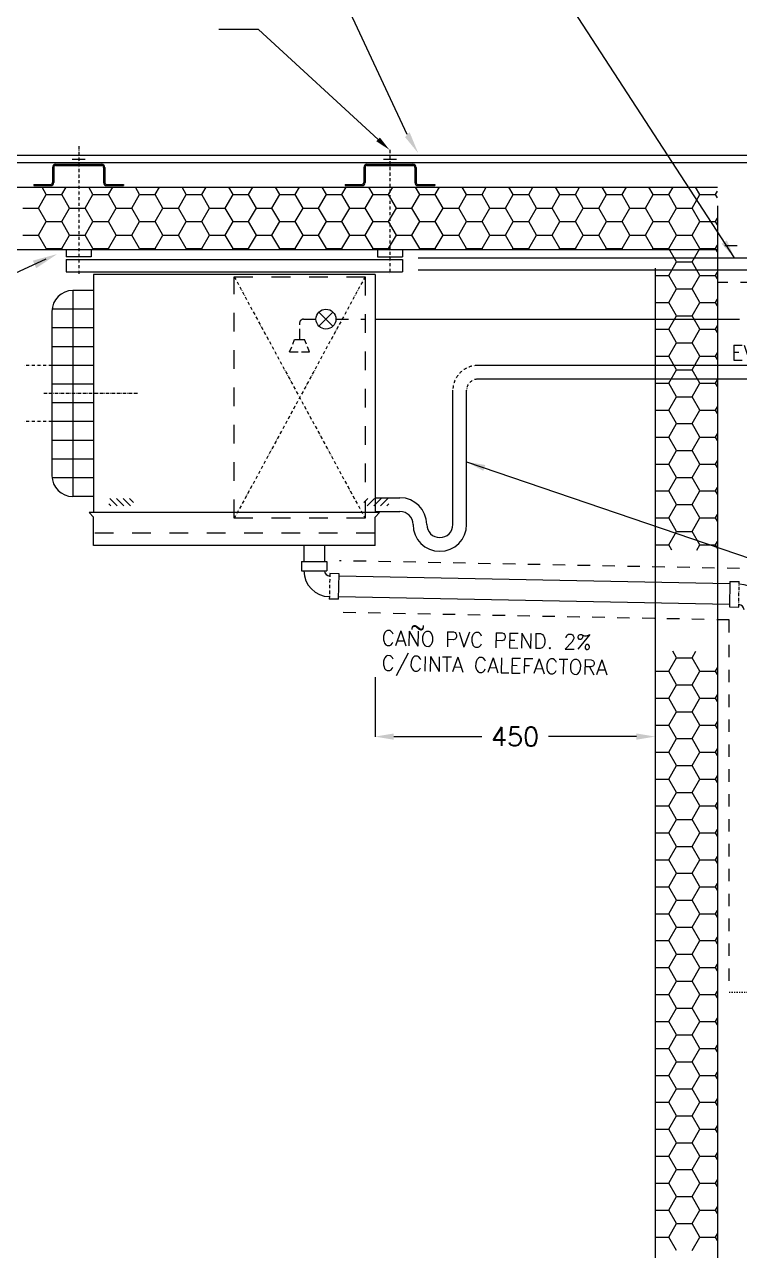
# Model space of a CAD drawing. Extents: x 2682 to 23682, y -29604 to -17724.
# Drawn here: x 16925 to 18074, y -20715 to -18745 of the extents above; entities that cross this region are included whole.
import ezdxf
from ezdxf.enums import TextEntityAlignment as Align

# ---------------------------------------------------------------- set-up
doc = ezdxf.new("R2010")
doc.units = 0
doc.header["$MEASUREMENT"] = 0
doc.header["$PDMODE"] = 33
for name, pattern in [('CEN3', [9, 5, -2, 0, -2]), ('CONTINOUS', [0]), ('PUN1', [4, 2, -2]), ('PUN10', [40, 20, -20]), ('PUN15', [60, 30, -30])]:
    doc.linetypes.add(name, pattern=pattern)
doc.layers.get('0').update_dxf_attribs({"linetype": 'CONTINUOUS'})
doc.layers.get('DEFPOINTS').update_dxf_attribs({"linetype": 'CONTINUOUS'})
for name, color, linetype in [('A_estructura-s', 6, 'CONTINOUS'), ('CA-OIL', 244, 'CONTINUOUS'), ('FI', 2, 'CONTINUOUS'), ('GR', 9, 'CONTINUOUS'), ('IS', 5, 'CONTINUOUS'), ('MA', 15, 'CONTINUOUS'), ('ME', 7, 'CONTINUOUS'), ('MF', 19, 'CONTINUOUS'), ('TX', 13, 'CONTINUOUS')]:
    doc.layers.add(name, color=color, linetype=linetype)
doc.styles.add('ROMANS', font='romans')
doc.styles.get("Standard").update_dxf_attribs({"font": 'ITALIC'})
doc.dimstyles.get("Standard").update_dxf_attribs({"dimtxt": 0.18, "dimasz": 0.18, "dimexe": 0.18, "dimexo": 0.0625, "dimgap": 0.09, "dimtad": 0, "dimtih": 1, "dimtoh": 1, "dimdec": 4, "dimzin": 0, "dimdsep": 46, "dimtxsty": 'Standard', "dimcen": 0.09, "dimadec": 0, "dimazin": 0, "dimtfac": 1, "dimtdec": 4, "dimtofl": 0, "dimtmove": 0, "dimatfit": 3, "dimfxl": 1, "dimtolj": 1, "dimtzin": 0, "dimarcsym": 0})

# ---------------------------------------------------------------- blocks, each defined once
blk = doc.blocks.new('*D11')
at = {"layer": 'DEFPOINTS', "color": 0, "transparency": 16777216}
for p in [(17488.1, -19794), (17938.1, -19794), (17938.1, -19889.4)]:
    blk.add_point(p, dxfattribs=at)
at = {"layer": 'TX', "color": 0, "lineweight": -2, "transparency": 16777216}
for p, q in [((17488.1, -19794.1), (17488.1, -19889.6)), ((17938.1, -19794.1), (17938.1, -19889.6)), ((17518.1, -19889.4), (17659.5, -19889.4)), ((17908.1, -19889.4), (17766.7, -19889.4))]:
    blk.add_line(p, q, dxfattribs=at)
at = {"layer": 'TX', "color": 0, "transparency": 16777216}
for points in [[(17518.1, -19884.4), (17518.1, -19894.4), (17488.1, -19889.4)], [(17908.1, -19884.4), (17908.1, -19894.4), (17938.1, -19889.4)]]:
    blk.add_solid(points, dxfattribs=at)
at = {"layer": 'TX', "color": 0, "transparency": 16777216, "insert": (17713.1, -19889.4), "char_height": 30, "attachment_point": 5, "style": 'ROMANS'}
blk.add_mtext('\\A1;450', dxfattribs=at)
blk = doc.blocks.new('*X0')
at = {"color": 0}
for p, q in [((8571.45, 128.03), (8572.26, 128.83)), ((8572.09, 127.33), (8573.59, 128.83)), ((8573.41, 127.33), (8574.91, 128.83)), ((8574.74, 127.33), (8576.24, 128.83)), ((8576.06, 127.33), (8576.45, 127.72))]:
    blk.add_line(p, q, dxfattribs=at)

msp = doc.modelspace()

# ---------------------------------------------------------------- linework, layer by layer
at = {"layer": 'A_estructura-s'}
for p, q in [((18038.08827, -19120.56563), (17557.17451, -19120.56563)), ((18190.02085, -19120.56563), (18038.08827, -19120.56563)), ((18038.08827, -19139.56563), (17557.17451, -19139.56563)), ((18190.02085, -19139.56563), (18038.08827, -19139.56563))]:
    msp.add_line(p, q, dxfattribs=at)
at = {"layer": 'CA-OIL'}
for p, q in [((16959.99427, -19018.26857), (16953.17071, -19006.44981)), ((16984.99429, -19018.26856), (16991.81785, -19006.44981)), ((17034.99427, -19018.26857), (17028.17071, -19006.44981)), ((17059.99429, -19018.26856), (17066.81785, -19006.44981)), ((17109.99427, -19018.26857), (17103.17071, -19006.44981)), ((17134.99429, -19018.26856), (17141.81785, -19006.44981)), ((17184.99427, -19018.26857), (17178.17071, -19006.44981)), ((17209.99429, -19018.26856), (17216.81785, -19006.44981)), ((17259.99427, -19018.26857), (17253.17071, -19006.44981)), ((17284.99429, -19018.26856), (17291.81785, -19006.44981)), ((17334.99427, -19018.26857), (17328.17071, -19006.44981)), ((17359.99429, -19018.26856), (17366.81785, -19006.44981)), ((17409.99427, -19018.26857), (17403.17071, -19006.44981)), ((17434.99429, -19018.26856), (17441.81785, -19006.44981)), ((17484.99427, -19018.26857), (17478.17071, -19006.44981)), ((17509.99429, -19018.26856), (17516.81785, -19006.44981)), ((17559.99427, -19018.26857), (17553.17071, -19006.44981)), ((17584.99429, -19018.26856), (17591.81785, -19006.44981)), ((17634.99427, -19018.26857), (17628.17071, -19006.44981)), ((17659.99429, -19018.26856), (17666.81785, -19006.44981)), ((17709.99427, -19018.26857), (17703.1707, -19006.44981)), ((17734.99429, -19018.26856), (17741.81785, -19006.44981)), ((17784.99427, -19018.26857), (17778.1707, -19006.44981)), ((17809.99429, -19018.26856), (17816.81785, -19006.44981)), ((17859.99427, -19018.26857), (17853.1707, -19006.44981)), ((17884.99429, -19018.26856), (17891.81785, -19006.44981)), ((17934.99427, -19018.26857), (17928.1707, -19006.44981)), ((17959.99429, -19018.26856), (17966.81784, -19006.44981)), ((18009.99427, -19018.26857), (18003.1707, -19006.44981)), ((18034.99429, -19018.26856), (18038.08827, -19012.90962)), ((16947.49429, -19039.9192), (16959.99429, -19018.26856)), ((16959.99429, -19018.26858), (16984.99429, -19018.26858)), ((16997.49427, -19039.91921), (16984.99427, -19018.26857)), ((17022.49429, -19039.9192), (17034.99429, -19018.26856)), ((17034.99429, -19018.26858), (17059.99429, -19018.26858)), ((17072.49427, -19039.91921), (17059.99427, -19018.26857)), ((17097.49429, -19039.9192), (17109.99429, -19018.26856)), ((17109.99429, -19018.26858), (17134.99429, -19018.26858)), ((17147.49427, -19039.91921), (17134.99427, -19018.26857)), ((17172.49429, -19039.9192), (17184.99429, -19018.26856)), ((17184.99429, -19018.26858), (17209.99429, -19018.26858)), ((17222.49427, -19039.91921), (17209.99427, -19018.26857)), ((17247.49429, -19039.9192), (17259.99429, -19018.26856)), ((17259.99429, -19018.26858), (17284.99429, -19018.26858)), ((17297.49427, -19039.91921), (17284.99427, -19018.26857)), ((17322.49429, -19039.9192), (17334.99429, -19018.26856)), ((17334.99429, -19018.26858), (17359.99429, -19018.26858)), ((17372.49427, -19039.91921), (17359.99427, -19018.26857)), ((17397.49429, -19039.9192), (17409.99429, -19018.26856)), ((17409.99429, -19018.26858), (17434.99429, -19018.26858)), ((17447.49427, -19039.91921), (17434.99427, -19018.26857)), ((17472.49429, -19039.9192), (17484.99429, -19018.26856)), ((17484.99429, -19018.26858), (17509.99429, -19018.26858)), ((17522.49427, -19039.91921), (17509.99427, -19018.26857)), ((17547.49429, -19039.9192), (17559.99429, -19018.26856)), ((17559.99429, -19018.26858), (17584.99429, -19018.26858)), ((17597.49427, -19039.91921), (17584.99427, -19018.26857)), ((17622.49429, -19039.9192), (17634.99429, -19018.26856)), ((17634.99429, -19018.26858), (17659.99429, -19018.26858)), ((17672.49427, -19039.91921), (17659.99427, -19018.26857)), ((17697.49429, -19039.9192), (17709.99429, -19018.26856)), ((17709.99429, -19018.26858), (17734.99429, -19018.26858)), ((17747.49427, -19039.91921), (17734.99427, -19018.26857)), ((17772.49429, -19039.9192), (17784.99429, -19018.26856)), ((17784.99429, -19018.26858), (17809.99429, -19018.26858)), ((17822.49427, -19039.91921), (17809.99427, -19018.26857)), ((17847.49429, -19039.9192), (17859.99429, -19018.26856)), ((17859.99429, -19018.26858), (17884.99429, -19018.26858)), ((17897.49427, -19039.91921), (17884.99427, -19018.26857)), ((17922.49429, -19039.9192), (17934.99429, -19018.26856)), ((17934.99429, -19018.26858), (17959.99429, -19018.26858)), ((17972.49427, -19039.91921), (17959.99427, -19018.26857)), ((17997.49429, -19039.9192), (18009.99429, -19018.26856)), ((18009.99429, -19018.26858), (18034.99429, -19018.26858)), ((18038.08827, -19023.62754), (18034.99427, -19018.26857)), ((16922.49429, -19039.91922), (16947.49429, -19039.91922)), ((16959.99427, -19061.56984), (16947.49427, -19039.91921)), ((16984.99429, -19061.56983), (16997.49429, -19039.9192)), ((16997.49429, -19039.91922), (17022.49429, -19039.91922)), ((17034.99427, -19061.56984), (17022.49427, -19039.91921)), ((17059.99429, -19061.56983), (17072.49429, -19039.9192)), ((17072.49429, -19039.91922), (17097.49429, -19039.91922)), ((17109.99427, -19061.56984), (17097.49427, -19039.91921)), ((17134.99429, -19061.56983), (17147.49429, -19039.9192)), ((17147.49429, -19039.91922), (17172.49429, -19039.91922)), ((17184.99427, -19061.56984), (17172.49427, -19039.91921)), ((17209.99429, -19061.56983), (17222.49429, -19039.9192)), ((17222.49429, -19039.91922), (17247.49429, -19039.91922)), ((17259.99427, -19061.56984), (17247.49427, -19039.91921)), ((17284.99429, -19061.56983), (17297.49429, -19039.9192)), ((17297.49429, -19039.91922), (17322.49429, -19039.91922)), ((17334.99427, -19061.56984), (17322.49427, -19039.91921)), ((17359.99429, -19061.56983), (17372.49429, -19039.9192)), ((17372.49429, -19039.91922), (17397.49429, -19039.91922)), ((17409.99427, -19061.56984), (17397.49427, -19039.91921)), ((17434.99429, -19061.56983), (17447.49429, -19039.9192)), ((17447.49429, -19039.91922), (17472.49429, -19039.91922)), ((17484.99427, -19061.56984), (17472.49427, -19039.91921)), ((17509.99429, -19061.56983), (17522.49429, -19039.9192)), ((17522.49429, -19039.91922), (17547.49429, -19039.91922)), ((17559.99427, -19061.56984), (17547.49427, -19039.91921)), ((17584.99429, -19061.56983), (17597.49429, -19039.9192)), ((17597.49429, -19039.91922), (17622.49429, -19039.91922)), ((17634.99427, -19061.56984), (17622.49427, -19039.91921)), ((17659.99429, -19061.56983), (17672.49429, -19039.9192)), ((17672.49429, -19039.91922), (17697.49429, -19039.91922)), ((17709.99427, -19061.56984), (17697.49427, -19039.91921)), ((17734.99429, -19061.56983), (17747.49429, -19039.9192)), ((17747.49429, -19039.91922), (17772.49429, -19039.91922)), ((17784.99427, -19061.56984), (17772.49427, -19039.91921)), ((17809.99429, -19061.56983), (17822.49429, -19039.9192)), ((17822.49429, -19039.91922), (17847.49429, -19039.91922)), ((17859.99427, -19061.56984), (17847.49427, -19039.91921)), ((17884.99429, -19061.56983), (17897.49429, -19039.9192)), ((17897.49429, -19039.91922), (17922.49429, -19039.91922)), ((17934.99427, -19061.56984), (17922.49427, -19039.91921)), ((17959.99429, -19061.56983), (17972.49429, -19039.9192)), ((17972.49429, -19039.91922), (17997.49429, -19039.91922)), ((18009.99427, -19061.56984), (17997.49427, -19039.91921)), ((16947.49429, -19083.22047), (16959.99429, -19061.56983)), ((16959.99429, -19061.56985), (16984.99429, -19061.56985)), ((16997.49427, -19083.22048), (16984.99427, -19061.56984)), ((17022.49429, -19083.22047), (17034.99429, -19061.56983)), ((17034.99429, -19061.56985), (17059.99429, -19061.56985)), ((17072.49427, -19083.22048), (17059.99427, -19061.56984)), ((17097.49429, -19083.22047), (17109.99429, -19061.56983)), ((17109.99429, -19061.56985), (17134.99429, -19061.56985)), ((17147.49427, -19083.22048), (17134.99427, -19061.56984)), ((17172.49429, -19083.22047), (17184.99429, -19061.56983)), ((17184.99429, -19061.56985), (17209.99429, -19061.56985)), ((17222.49427, -19083.22048), (17209.99427, -19061.56984)), ((17247.49429, -19083.22047), (17259.99429, -19061.56983)), ((17259.99429, -19061.56985), (17284.99429, -19061.56985)), ((17297.49427, -19083.22048), (17284.99427, -19061.56984)), ((17322.49429, -19083.22047), (17334.99429, -19061.56983)), ((17334.99429, -19061.56985), (17359.99429, -19061.56985)), ((17372.49427, -19083.22048), (17359.99427, -19061.56984)), ((17397.49429, -19083.22047), (17409.99429, -19061.56983)), ((17409.99429, -19061.56985), (17434.99429, -19061.56985)), ((17447.49427, -19083.22048), (17434.99427, -19061.56984)), ((17472.49429, -19083.22047), (17484.99429, -19061.56983)), ((17484.99429, -19061.56985), (17509.99429, -19061.56985)), ((17522.49427, -19083.22048), (17509.99427, -19061.56984)), ((17547.49429, -19083.22047), (17559.99429, -19061.56983)), ((17559.99429, -19061.56985), (17584.99429, -19061.56985)), ((17597.49427, -19083.22048), (17584.99427, -19061.56984)), ((17622.49429, -19083.22047), (17634.99429, -19061.56983)), ((17634.99429, -19061.56985), (17659.99429, -19061.56985)), ((17672.49427, -19083.22048), (17659.99427, -19061.56984)), ((17697.49429, -19083.22047), (17709.99429, -19061.56983)), ((17709.99429, -19061.56985), (17734.99429, -19061.56985)), ((17747.49427, -19083.22048), (17734.99427, -19061.56984)), ((17772.49429, -19083.22047), (17784.99429, -19061.56983)), ((17784.99429, -19061.56985), (17809.99429, -19061.56985)), ((17822.49427, -19083.22048), (17809.99427, -19061.56984)), ((17847.49429, -19083.22047), (17859.99429, -19061.56983)), ((17859.99429, -19061.56985), (17884.99429, -19061.56985)), ((17897.49427, -19083.22048), (17884.99427, -19061.56984)), ((17922.49429, -19083.22047), (17934.99429, -19061.56983)), ((17934.99429, -19061.56985), (17959.99429, -19061.56985)), ((17972.49427, -19083.22048), (17959.99427, -19061.56984)), ((17997.49429, -19083.22047), (18009.99429, -19061.56983)), ((18009.99429, -19061.56985), (18034.99429, -19061.56985)), ((18038.08827, -19066.92881), (18034.99427, -19061.56984)), ((18034.99429, -19061.56983), (18038.08827, -19056.21089)), ((16922.49429, -19083.22049), (16947.49429, -19083.22049)), ((16959.99427, -19104.87111), (16947.49427, -19083.22048)), ((16984.99429, -19104.8711), (16997.49429, -19083.22047)), ((16997.49429, -19083.22049), (17022.49429, -19083.22049)), ((17034.99427, -19104.87111), (17022.49427, -19083.22048)), ((17059.99429, -19104.8711), (17072.49429, -19083.22047)), ((17072.49429, -19083.22049), (17097.49429, -19083.22049)), ((17109.99427, -19104.87111), (17097.49427, -19083.22048)), ((17134.99429, -19104.8711), (17147.49429, -19083.22047)), ((17147.49429, -19083.22049), (17172.49429, -19083.22049)), ((17184.99427, -19104.87111), (17172.49427, -19083.22048)), ((17209.99429, -19104.8711), (17222.49429, -19083.22047)), ((17222.49429, -19083.22049), (17247.49429, -19083.22049)), ((17259.99427, -19104.87111), (17247.49427, -19083.22048)), ((17284.99429, -19104.8711), (17297.49429, -19083.22047)), ((17297.49429, -19083.22049), (17322.49429, -19083.22049)), ((17334.99427, -19104.87111), (17322.49427, -19083.22048)), ((17359.99429, -19104.8711), (17372.49429, -19083.22047)), ((17372.49429, -19083.22049), (17397.49429, -19083.22049)), ((17409.99427, -19104.87111), (17397.49427, -19083.22048)), ((17434.99429, -19104.8711), (17447.49429, -19083.22047)), ((17447.49429, -19083.22049), (17472.49429, -19083.22049)), ((17484.99427, -19104.87111), (17472.49427, -19083.22048)), ((17509.99429, -19104.8711), (17522.49429, -19083.22047)), ((17522.49429, -19083.22049), (17547.49429, -19083.22049)), ((17559.99427, -19104.87111), (17547.49427, -19083.22048)), ((17584.99429, -19104.8711), (17597.49429, -19083.22047)), ((17597.49429, -19083.22049), (17622.49429, -19083.22049)), ((17634.99427, -19104.87111), (17622.49427, -19083.22048)), ((17659.99429, -19104.8711), (17672.49429, -19083.22047)), ((17672.49429, -19083.22049), (17697.49429, -19083.22049)), ((17709.99427, -19104.87111), (17697.49427, -19083.22048)), ((17734.99429, -19104.8711), (17747.49429, -19083.22047)), ((17747.49429, -19083.22049), (17772.49429, -19083.22049)), ((17784.99427, -19104.87111), (17772.49427, -19083.22048)), ((17809.99429, -19104.8711), (17822.49429, -19083.22047)), ((17822.49429, -19083.22049), (17847.49429, -19083.22049)), ((17859.99427, -19104.87111), (17847.49427, -19083.22048)), ((17884.99429, -19104.8711), (17897.49429, -19083.22047)), ((17897.49429, -19083.22049), (17922.49429, -19083.22049)), ((17934.99427, -19104.87111), (17922.49427, -19083.22048)), ((17959.99429, -19104.8711), (17972.49429, -19083.22047)), ((17972.49429, -19083.22049), (17997.49429, -19083.22049)), ((18009.99427, -19104.87111), (17997.49427, -19083.22048)), ((16959.08282, -19106.44981), (16959.99429, -19104.8711)), ((16959.99429, -19104.87112), (16984.99429, -19104.87112)), ((16985.90574, -19106.44981), (16984.99427, -19104.87111)), ((17034.08282, -19106.44981), (17034.99429, -19104.8711)), ((17034.99429, -19104.87112), (17059.99429, -19104.87112)), ((17060.90573, -19106.44981), (17059.99427, -19104.87111)), ((17109.08282, -19106.44981), (17109.99429, -19104.8711)), ((17109.99429, -19104.87112), (17134.99429, -19104.87112)), ((17135.90573, -19106.44981), (17134.99427, -19104.87111)), ((17184.08282, -19106.44981), (17184.99429, -19104.8711)), ((17184.99429, -19104.87112), (17209.99429, -19104.87112)), ((17210.90573, -19106.44981), (17209.99427, -19104.87111)), ((17259.08282, -19106.44981), (17259.99429, -19104.8711)), ((17259.99429, -19104.87112), (17284.99429, -19104.87112)), ((17285.90573, -19106.44981), (17284.99427, -19104.87111)), ((17334.08282, -19106.44981), (17334.99429, -19104.8711)), ((17334.99429, -19104.87112), (17359.99429, -19104.87112)), ((17360.90573, -19106.44981), (17359.99427, -19104.87111)), ((17409.08282, -19106.44981), (17409.99429, -19104.8711)), ((17409.99429, -19104.87112), (17434.99429, -19104.87112)), ((17435.90573, -19106.44981), (17434.99427, -19104.87111)), ((17484.08282, -19106.44981), (17484.99429, -19104.8711)), ((17484.99429, -19104.87112), (17509.99429, -19104.87112)), ((17510.90573, -19106.44981), (17509.99427, -19104.87111)), ((17559.08282, -19106.44981), (17559.99429, -19104.8711)), ((17559.99429, -19104.87112), (17584.99429, -19104.87112)), ((17585.90573, -19106.44981), (17584.99427, -19104.87111)), ((17634.08282, -19106.44981), (17634.99429, -19104.8711)), ((17634.99429, -19104.87112), (17659.99429, -19104.87112)), ((17660.90573, -19106.44981), (17659.99427, -19104.87111)), ((17709.08282, -19106.44981), (17709.99429, -19104.8711)), ((17709.99429, -19104.87112), (17734.99429, -19104.87112)), ((17735.90573, -19106.44981), (17734.99427, -19104.87111)), ((17784.08282, -19106.44981), (17784.99429, -19104.8711)), ((17784.99429, -19104.87112), (17809.99429, -19104.87112)), ((17810.90573, -19106.44981), (17809.99427, -19104.87111)), ((17859.08282, -19106.44981), (17859.99429, -19104.8711)), ((17859.99429, -19104.87112), (17884.99429, -19104.87112)), ((17885.90573, -19106.44981), (17884.99427, -19104.87111)), ((17934.08282, -19106.44981), (17934.99429, -19104.8711)), ((17934.99429, -19104.87112), (17959.99429, -19104.87112)), ((17972.49427, -19126.52175), (17959.99427, -19104.87111)), ((17997.49429, -19126.52174), (18009.99429, -19104.8711)), ((18009.99429, -19104.87112), (18034.99429, -19104.87112)), ((18038.08827, -19110.23008), (18034.99427, -19104.87111)), ((18034.99429, -19104.8711), (18038.08827, -19099.51216)), ((17959.99429, -19148.17237), (17972.49429, -19126.52174)), ((17972.49429, -19126.52176), (17997.49429, -19126.52176)), ((18009.99427, -19148.17238), (17997.49427, -19126.52175)), ((17938.08827, -19148.17239), (17959.99429, -19148.17239)), ((17972.49427, -19169.82302), (17959.99427, -19148.17238)), ((17997.49429, -19169.82301), (18009.99429, -19148.17237)), ((18009.99429, -19148.17239), (18034.99429, -19148.17239)), ((18038.08827, -19153.53135), (18034.99427, -19148.17238)), ((18034.99429, -19148.17237), (18038.08827, -19142.81343)), ((17959.99429, -19191.47364), (17972.49429, -19169.82301)), ((17972.49429, -19169.82303), (17997.49429, -19169.82303)), ((18009.99427, -19191.47365), (17997.49427, -19169.82302)), ((17938.08827, -19191.47366), (17959.99429, -19191.47366)), ((17972.49427, -19213.12429), (17959.99427, -19191.47365)), ((17997.49429, -19213.12428), (18009.99429, -19191.47364)), ((18009.99429, -19191.47366), (18034.99429, -19191.47366)), ((18038.08827, -19196.83262), (18034.99427, -19191.47365)), ((18034.99429, -19191.47364), (18038.08827, -19186.1147)), ((17959.99429, -19234.77491), (17972.49429, -19213.12428)), ((17972.49429, -19213.1243), (17997.49429, -19213.1243)), ((18009.99427, -19234.77492), (17997.49427, -19213.12429)), ((18034.99429, -19234.77491), (18038.08827, -19229.41597)), ((17938.08827, -19234.77493), (17959.99429, -19234.77493)), ((17972.49427, -19256.42556), (17959.99427, -19234.77492)), ((17997.49429, -19256.42555), (18009.99429, -19234.77491)), ((18009.99429, -19234.77493), (18034.99429, -19234.77493)), ((18038.08827, -19240.13389), (18034.99427, -19234.77492)), ((17959.99429, -19278.07618), (17972.49429, -19256.42555)), ((17972.49429, -19256.42557), (17997.49429, -19256.42557)), ((18009.99427, -19278.07619), (17997.49427, -19256.42556)), ((17938.08827, -19278.0762), (17959.99429, -19278.0762)), ((17972.49427, -19299.72683), (17959.99427, -19278.07619)), ((17997.49428, -19299.72682), (18009.99429, -19278.07618)), ((18009.99429, -19278.0762), (18034.99429, -19278.0762)), ((18038.08827, -19283.43516), (18034.99427, -19278.07619)), ((18034.99429, -19278.07618), (18038.08827, -19272.71724)), ((17959.99429, -19321.37745), (17972.49429, -19299.72682)), ((17972.49429, -19299.72684), (17997.49429, -19299.72684)), ((18009.99427, -19321.37746), (17997.49427, -19299.72683)), ((17938.08827, -19321.37747), (17959.99429, -19321.37747)), ((17972.49427, -19343.0281), (17959.99427, -19321.37746)), ((17997.49428, -19343.02809), (18009.99428, -19321.37745)), ((18009.99429, -19321.37747), (18034.99429, -19321.37747)), ((18038.08827, -19326.73643), (18034.99427, -19321.37746)), ((18034.99428, -19321.37745), (18038.08827, -19316.01851)), ((17959.99429, -19364.67872), (17972.49429, -19343.02809)), ((17972.49429, -19343.02811), (17997.49429, -19343.02811)), ((18009.99427, -19364.67873), (17997.49427, -19343.0281)), ((17938.08827, -19364.67874), (17959.99429, -19364.67874)), ((17972.49427, -19386.32937), (17959.99427, -19364.67873)), ((17997.49428, -19386.32936), (18009.99428, -19364.67872)), ((18009.99429, -19364.67874), (18034.99429, -19364.67874)), ((18038.08827, -19370.0377), (18034.99427, -19364.67873)), ((18034.99428, -19364.67872), (18038.08827, -19359.31978)), ((17959.99429, -19407.97999), (17972.49429, -19386.32936)), ((17972.49429, -19386.32938), (17997.49429, -19386.32938)), ((18009.99427, -19407.98), (17997.49427, -19386.32937)), ((17938.08827, -19407.98001), (17959.99429, -19407.98001)), ((17972.49427, -19429.63064), (17959.99427, -19407.98)), ((17997.49428, -19429.63063), (18009.99428, -19407.97999)), ((18009.99429, -19407.98001), (18034.99429, -19407.98001)), ((18038.08827, -19413.33897), (18034.99427, -19407.98)), ((18034.99428, -19407.97999), (18038.08827, -19402.62105)), ((17959.99429, -19451.28126), (17972.49429, -19429.63063)), ((17972.49429, -19429.63065), (17997.49429, -19429.63065)), ((18009.99427, -19451.28127), (17997.49427, -19429.63064)), ((18034.99428, -19451.28126), (18038.08827, -19445.92232)), ((17938.08827, -19451.28128), (17959.99429, -19451.28128)), ((17972.49427, -19472.93191), (17959.99427, -19451.28127)), ((17997.49428, -19472.9319), (18009.99428, -19451.28126)), ((18009.99429, -19451.28128), (18034.99429, -19451.28128)), ((18038.08827, -19456.64024), (18034.99427, -19451.28127)), ((17959.99429, -19494.58253), (17972.49429, -19472.9319)), ((17972.49429, -19472.93192), (17997.49429, -19472.93192)), ((18009.99427, -19494.58254), (17997.49427, -19472.93191)), ((17938.08827, -19494.58255), (17959.99429, -19494.58255)), ((17972.49427, -19516.23318), (17959.99427, -19494.58254)), ((17997.49428, -19516.23317), (18009.99428, -19494.58253)), ((18009.99429, -19494.58255), (18034.99429, -19494.58255)), ((18038.08827, -19499.94151), (18034.99427, -19494.58254)), ((18034.99428, -19494.58253), (18038.08827, -19489.22359)), ((17959.99429, -19537.8838), (17972.49429, -19516.23317)), ((17972.49429, -19516.23319), (17997.49429, -19516.23319)), ((18009.99427, -19537.88381), (17997.49427, -19516.23318)), ((17938.08827, -19537.88382), (17959.99429, -19537.88382)), ((17972.49427, -19559.53445), (17959.99427, -19537.88381)), ((17997.49428, -19559.53444), (18009.99428, -19537.8838)), ((18009.99429, -19537.88382), (18034.99429, -19537.88382)), ((18038.08827, -19543.24278), (18034.99427, -19537.88381)), ((18034.99428, -19537.8838), (18038.08827, -19532.52486)), ((17959.99429, -19581.18507), (17972.49429, -19559.53444)), ((17972.49429, -19559.53446), (17997.49429, -19559.53446)), ((18009.99427, -19581.18508), (17997.49427, -19559.53445)), ((17938.08827, -19581.18509), (17959.99429, -19581.18509)), ((17965.0052, -19589.86427), (17959.99427, -19581.18508)), ((18004.98335, -19589.86427), (18009.99428, -19581.18507)), ((18009.99429, -19581.18509), (18034.99429, -19581.18509)), ((18038.08827, -19586.54405), (18034.99427, -19581.18508)), ((18034.99428, -19581.18507), (18038.08827, -19575.82613)), ((17959.99428, -19784.37355), (17972.49428, -19762.72292)), ((17972.49427, -19762.72293), (17966.38949, -19752.14915)), ((17972.49429, -19762.72294), (17997.49429, -19762.72294)), ((18009.99427, -19784.37356), (17997.49427, -19762.72293)), ((17997.49428, -19762.72292), (18003.59905, -19752.14915)), ((18034.99428, -19784.37355), (18038.08827, -19779.01461)), ((17938.08827, -19784.37357), (17959.99429, -19784.37357)), ((17972.49427, -19806.0242), (17959.99427, -19784.37356)), ((17997.49428, -19806.02419), (18009.99428, -19784.37355)), ((18009.99429, -19784.37357), (18034.99429, -19784.37357)), ((18038.08827, -19789.73253), (18034.99427, -19784.37356)), ((17959.99428, -19827.67482), (17972.49428, -19806.02419)), ((17972.49429, -19806.02421), (17997.49429, -19806.02421)), ((18009.99427, -19827.67483), (17997.49427, -19806.0242)), ((18034.99428, -19827.67482), (18038.08827, -19822.31588)), ((17938.08827, -19827.67484), (17959.99429, -19827.67484)), ((17972.49427, -19849.32547), (17959.99427, -19827.67483)), ((17997.49428, -19849.32546), (18009.99428, -19827.67482)), ((18009.99429, -19827.67484), (18034.99429, -19827.67484)), ((18038.08827, -19833.0338), (18034.99427, -19827.67483)), ((17959.99428, -19870.97609), (17972.49428, -19849.32546)), ((17972.49429, -19849.32548), (17997.49429, -19849.32548)), ((18009.99427, -19870.9761), (17997.49427, -19849.32547)), ((17938.08827, -19870.97611), (17959.99429, -19870.97611)), ((17972.49427, -19892.62674), (17959.99427, -19870.9761)), ((17997.49428, -19892.62673), (18009.99428, -19870.97609)), ((18009.99429, -19870.97611), (18034.99429, -19870.97611)), ((18038.08827, -19876.33507), (18034.99427, -19870.9761)), ((18034.99428, -19870.97609), (18038.08827, -19865.61715)), ((17959.99428, -19914.27736), (17972.49428, -19892.62673)), ((17972.49429, -19892.62675), (17997.49429, -19892.62675)), ((18009.99427, -19914.27737), (17997.49427, -19892.62674)), ((17938.08827, -19914.27738), (17959.99429, -19914.27738)), ((17972.49427, -19935.92801), (17959.99427, -19914.27737)), ((17997.49428, -19935.928), (18009.99428, -19914.27736)), ((18009.99429, -19914.27738), (18034.99429, -19914.27738)), ((18038.08827, -19919.63634), (18034.99427, -19914.27737)), ((18034.99428, -19914.27736), (18038.08827, -19908.91842)), ((17959.99428, -19957.57863), (17972.49428, -19935.928)), ((17972.49429, -19935.92802), (17997.49429, -19935.92802)), ((18009.99427, -19957.57864), (17997.49427, -19935.92801)), ((17938.08827, -19957.57865), (17959.99429, -19957.57865)), ((17972.49427, -19979.22928), (17959.99427, -19957.57864)), ((17997.49428, -19979.22927), (18009.99428, -19957.57863)), ((18009.99429, -19957.57865), (18034.99429, -19957.57865)), ((18038.08827, -19962.93761), (18034.99427, -19957.57864)), ((18034.99428, -19957.57863), (18038.08827, -19952.21969)), ((17959.99428, -20000.8799), (17972.49428, -19979.22927)), ((17972.49429, -19979.22929), (17997.49429, -19979.22929)), ((18009.99427, -20000.87991), (17997.49427, -19979.22928)), ((18034.99428, -20000.8799), (18038.08827, -19995.52096)), ((17938.08827, -20000.87992), (17959.99429, -20000.87992)), ((17972.49427, -20022.53055), (17959.99427, -20000.87991)), ((17997.49428, -20022.53054), (18009.99428, -20000.8799)), ((18009.99429, -20000.87992), (18034.99429, -20000.87992)), ((18038.08827, -20006.23888), (18034.99427, -20000.87991)), ((17959.99428, -20044.18117), (17972.49428, -20022.53054)), ((17972.49429, -20022.53056), (17997.49429, -20022.53056)), ((18009.99427, -20044.18118), (17997.49427, -20022.53055)), ((18034.99428, -20044.18117), (18038.08827, -20038.82223)), ((17938.08827, -20044.18119), (17959.99429, -20044.18119)), ((17972.49427, -20065.83182), (17959.99427, -20044.18118)), ((17997.49428, -20065.83181), (18009.99428, -20044.18117)), ((18009.99429, -20044.18119), (18034.99429, -20044.18119)), ((18038.08827, -20049.54015), (18034.99427, -20044.18118)), ((17959.99428, -20087.48244), (17972.49428, -20065.83181)), ((17972.49429, -20065.83183), (17997.49429, -20065.83183)), ((18009.99427, -20087.48245), (17997.49427, -20065.83182)), ((17938.08827, -20087.48246), (17959.99429, -20087.48246)), ((17972.49427, -20109.13309), (17959.99427, -20087.48245)), ((17997.49428, -20109.13308), (18009.99428, -20087.48244)), ((18009.99429, -20087.48246), (18034.99429, -20087.48246)), ((18038.08827, -20092.84142), (18034.99427, -20087.48245)), ((18034.99428, -20087.48244), (18038.08827, -20082.1235)), ((17959.99428, -20130.78371), (17972.49428, -20109.13308)), ((17972.49429, -20109.1331), (17997.49429, -20109.1331)), ((18009.99427, -20130.78373), (17997.49427, -20109.13309)), ((17938.08827, -20130.78373), (17959.99429, -20130.78373)), ((17972.49427, -20152.43436), (17959.99427, -20130.78373)), ((17997.49428, -20152.43435), (18009.99428, -20130.78371)), ((18009.99429, -20130.78373), (18034.99429, -20130.78373)), ((18038.08827, -20136.14269), (18034.99427, -20130.78373)), ((18034.99428, -20130.78371), (18038.08827, -20125.42477)), ((17959.99428, -20174.08498), (17972.49428, -20152.43435)), ((17972.49429, -20152.43437), (17997.49429, -20152.43437)), ((18009.99427, -20174.085), (17997.49427, -20152.43436)), ((17938.08827, -20174.085), (17959.99429, -20174.085)), ((17972.49427, -20195.73563), (17959.99427, -20174.085)), ((17997.49428, -20195.73562), (18009.99428, -20174.08498)), ((18009.99429, -20174.085), (18034.99429, -20174.085)), ((18038.08827, -20179.44396), (18034.99427, -20174.085)), ((18034.99428, -20174.08498), (18038.08827, -20168.72604)), ((17959.99428, -20217.38625), (17972.49428, -20195.73562)), ((17972.49429, -20195.73564), (17997.49429, -20195.73564)), ((18009.99427, -20217.38627), (17997.49427, -20195.73563)), ((18034.99428, -20217.38625), (18038.08827, -20212.02731)), ((17938.08827, -20217.38627), (17959.99429, -20217.38627)), ((17972.49427, -20239.0369), (17959.99427, -20217.38627)), ((17997.49428, -20239.03689), (18009.99428, -20217.38625)), ((18009.99429, -20217.38627), (18034.99429, -20217.38627)), ((18038.08827, -20222.74523), (18034.99427, -20217.38627)), ((17959.99428, -20260.68752), (17972.49428, -20239.03689)), ((17972.49429, -20239.03691), (17997.49429, -20239.03691)), ((18009.99427, -20260.68754), (17997.49427, -20239.0369)), ((18034.99428, -20260.68752), (18038.08827, -20255.32858)), ((17938.08827, -20260.68754), (17959.99429, -20260.68754)), ((17972.49427, -20282.33817), (17959.99427, -20260.68754)), ((17997.49428, -20282.33816), (18009.99428, -20260.68752)), ((18009.99429, -20260.68754), (18034.99429, -20260.68754)), ((18038.08827, -20266.0465), (18034.99427, -20260.68754)), ((17959.99428, -20303.98879), (17972.49428, -20282.33816)), ((17972.49429, -20282.33818), (17997.49429, -20282.33818)), ((18009.99427, -20303.98881), (17997.49427, -20282.33817)), ((17938.08827, -20303.98881), (17959.99429, -20303.98881)), ((17972.49427, -20325.63944), (17959.99427, -20303.98881)), ((17997.49428, -20325.63943), (18009.99428, -20303.98879)), ((18009.99429, -20303.98881), (18034.99429, -20303.98881)), ((18038.08827, -20309.34777), (18034.99427, -20303.98881)), ((18034.99428, -20303.98879), (18038.08827, -20298.62985)), ((17959.99428, -20347.29006), (17972.49428, -20325.63943)), ((17972.49429, -20325.63945), (17997.49429, -20325.63945)), ((18009.99427, -20347.29008), (17997.49427, -20325.63944)), ((17938.08827, -20347.29008), (17959.99429, -20347.29008)), ((17972.49427, -20368.94071), (17959.99427, -20347.29008)), ((17997.49428, -20368.9407), (18009.99428, -20347.29006)), ((18009.99429, -20347.29008), (18034.99429, -20347.29008)), ((18038.08827, -20352.64904), (18034.99427, -20347.29008)), ((18034.99428, -20347.29006), (18038.08827, -20341.93112)), ((17959.99428, -20390.59133), (17972.49428, -20368.9407)), ((17972.49429, -20368.94072), (17997.49429, -20368.94072)), ((18009.99427, -20390.59135), (17997.49427, -20368.94071)), ((17938.08827, -20390.59135), (17959.99429, -20390.59135)), ((17972.49427, -20412.24198), (17959.99427, -20390.59135)), ((17997.49428, -20412.24197), (18009.99428, -20390.59133)), ((18009.99429, -20390.59135), (18034.99429, -20390.59135)), ((18038.08827, -20395.95031), (18034.99427, -20390.59135)), ((18034.99428, -20390.59133), (18038.08827, -20385.23239)), ((17959.99428, -20433.8926), (17972.49428, -20412.24197)), ((17972.49429, -20412.24199), (17997.49429, -20412.24199)), ((18009.99427, -20433.89262), (17997.49427, -20412.24198)), ((17938.08827, -20433.89262), (17959.99429, -20433.89262)), ((17972.49427, -20455.54325), (17959.99427, -20433.89262)), ((17997.49428, -20455.54324), (18009.99428, -20433.8926)), ((18009.99429, -20433.89262), (18034.99429, -20433.89262)), ((18038.08827, -20439.25158), (18034.99427, -20433.89262)), ((18034.99428, -20433.8926), (18038.08827, -20428.53366)), ((17959.99428, -20477.19387), (17972.49428, -20455.54324)), ((17972.49429, -20455.54326), (17997.49429, -20455.54326)), ((18009.99427, -20477.19389), (17997.49427, -20455.54325)), ((18034.99428, -20477.19387), (18038.08827, -20471.83493)), ((17938.08827, -20477.19389), (17959.99429, -20477.19389)), ((17972.49427, -20498.84452), (17959.99427, -20477.19389)), ((17997.49428, -20498.84451), (18009.99428, -20477.19387)), ((18009.99429, -20477.19389), (18034.99429, -20477.19389)), ((18038.08827, -20482.55285), (18034.99427, -20477.19389)), ((17959.99428, -20520.49514), (17972.49428, -20498.84451)), ((17972.49429, -20498.84453), (17997.49429, -20498.84453)), ((18009.99427, -20520.49516), (17997.49427, -20498.84452)), ((17938.08827, -20520.49516), (17959.99429, -20520.49516)), ((17972.49427, -20542.14579), (17959.99427, -20520.49516)), ((17997.49428, -20542.14578), (18009.99428, -20520.49514)), ((18009.99429, -20520.49516), (18034.99429, -20520.49516)), ((18038.08827, -20525.85412), (18034.99427, -20520.49516)), ((18034.99428, -20520.49514), (18038.08827, -20515.1362)), ((17959.99428, -20563.79642), (17972.49428, -20542.14578)), ((17972.49429, -20542.1458), (17997.49429, -20542.1458)), ((18009.99427, -20563.79643), (17997.49427, -20542.14579)), ((17938.08827, -20563.79643), (17959.99429, -20563.79643)), ((17972.49427, -20585.44706), (17959.99427, -20563.79643)), ((17997.49428, -20585.44705), (18009.99428, -20563.79642)), ((18009.99429, -20563.79643), (18034.99429, -20563.79643)), ((18038.08827, -20569.15539), (18034.99427, -20563.79643)), ((18034.99428, -20563.79642), (18038.08827, -20558.43747)), ((17959.99428, -20607.09769), (17972.49428, -20585.44705)), ((17972.49429, -20585.44707), (17997.49429, -20585.44707)), ((18009.99427, -20607.0977), (17997.49427, -20585.44706)), ((17938.08827, -20607.0977), (17959.99429, -20607.0977)), ((17972.49427, -20628.74833), (17959.99427, -20607.0977)), ((17997.49428, -20628.74832), (18009.99428, -20607.09769)), ((18009.99429, -20607.0977), (18034.99429, -20607.0977)), ((18038.08827, -20612.45666), (18034.99427, -20607.0977)), ((18034.99428, -20607.09769), (18038.08827, -20601.73874)), ((17959.99428, -20650.39896), (17972.49428, -20628.74832)), ((17972.49429, -20628.74834), (17997.49429, -20628.74834)), ((18009.99427, -20650.39897), (17997.49427, -20628.74833)), ((17938.08827, -20650.39897), (17959.99429, -20650.39897)), ((17972.49427, -20672.0496), (17959.99427, -20650.39897)), ((17997.49428, -20672.04959), (18009.99428, -20650.39896)), ((18009.99429, -20650.39897), (18034.99429, -20650.39897)), ((18038.08827, -20655.75793), (18034.99427, -20650.39897)), ((18034.99428, -20650.39896), (18038.08827, -20645.04001)), ((17959.99428, -20693.70023), (17972.49428, -20672.04959)), ((17972.49429, -20672.04961), (17997.49429, -20672.04961)), ((18009.99427, -20693.70024), (17997.49427, -20672.0496)), ((18034.99428, -20693.70023), (18038.08827, -20688.34128)), ((17938.08827, -20693.70024), (17959.99429, -20693.70024)), ((17972.49427, -20715.35087), (17959.99427, -20693.70024)), ((17997.49428, -20715.35086), (18009.99428, -20693.70023)), ((18009.99429, -20693.70024), (18034.99429, -20693.70024)), ((18038.08827, -20699.0592), (18034.99427, -20693.70024))]:
    msp.add_line(p, q, dxfattribs=at)
at = {"layer": 'FI', "linetype": 'CEN3'}
for p, q in [((17012.08827, -18940.52249), (17012.08827, -19146.44981)), ((17512.08827, -18946.40932), (17512.08827, -19146.44981)), ((17472.08827, -19150.44981), (17262.08827, -19538.44981)), ((17262.08827, -19150.44981), (17472.08827, -19538.44981)), ((17415.50734, -19627.5014), (17414.68735, -19668.34957)), ((18072.29556, -19681.14891), (18073.11554, -19640.30074))]:
    msp.add_line(p, q, dxfattribs=at)
at = {"layer": 'FI'}
for p, q in [((16959.38065, -19122.12529), (16761.18535, -19212.41811)), ((17002.63827, -19172.42487), (17002.63827, -19503.47475)), ((17036.08827, -19202.52987), (16969.18827, -19202.52987)), ((17397.94401, -19207.04077), (17420.57143, -19229.66819)), ((17397.94401, -19229.66819), (17420.57143, -19207.04077)), ((17488.08827, -19218.35448), (18073.61145, -19218.35448)), ((17036.08827, -19232.63487), (16969.18827, -19232.63487)), ((17036.08827, -19262.73987), (16969.18827, -19262.73987)), ((17036.08827, -19292.84487), (16969.18827, -19292.84487)), ((18212.3879, -19292.9821), (17652.83956, -19292.9821)), ((17036.08827, -19322.94987), (16969.18827, -19322.94987)), ((18212.3879, -19314.9821), (17652.83956, -19314.9821)), ((17613.23956, -19548.52208), (17613.23956, -19332.5821)), ((17635.23956, -19548.52208), (17635.23956, -19332.5821)), ((17036.08827, -19353.05487), (16969.18827, -19353.05487)), ((17036.08827, -19383.15987), (16969.18827, -19383.15987)), ((17036.08827, -19413.26487), (16969.18827, -19413.26487)), ((17036.08827, -19443.26475), (16969.18827, -19443.26475)), ((17036.08827, -19473.36975), (16969.18827, -19473.36975)), ((17488.08827, -19505.52208), (17528.23956, -19505.52208)), ((17488.08827, -19527.52208), (17528.23956, -19527.52208)), ((17370.03135, -19607.85985), (17410.88775, -19607.85985)), ((17370.03135, -19607.85985), (17370.03135, -19622.78815)), ((17370.03135, -19622.78815), (17410.88775, -19622.78815)), ((17410.88775, -19607.85985), (17410.88775, -19622.78815)), ((17430.43263, -19627.80101), (17415.50734, -19627.5014)), ((17429.61265, -19668.64918), (17430.43263, -19627.80101)), ((18058.11141, -19643.92884), (17430.35379, -19631.72872)), ((18058.19025, -19640.00113), (18057.37027, -19680.8493)), ((18058.19025, -19640.00113), (18073.11554, -19640.30074)), ((18057.44911, -19676.92159), (17429.69149, -19664.72147)), ((17429.61265, -19668.64918), (17414.68735, -19668.34957)), ((18057.37027, -19680.8493), (18072.29556, -19681.14891))]:
    msp.add_line(p, q, dxfattribs=at)
at = {"layer": 'FI', "linetype": 'PUN15'}
for p, q in [((17262.08827, -19538.44981), (17262.08827, -19150.44981)), ((17262.08827, -19150.44981), (17472.08827, -19150.44981)), ((17472.08827, -19150.44981), (17472.08827, -19538.44981)), ((17472.08827, -19538.44981), (17262.08827, -19538.44981)), ((17488.08827, -19562.44981), (17036.08827, -19562.44981))]:
    msp.add_line(p, q, dxfattribs=at)
at = {"layer": 'FI', "linetype": 'PUN10'}
for p, q in [((17373.38951, -19218.35448), (17393.25772, -19218.35448)), ((17425.25772, -19218.35448), (17472.08827, -19218.35448)), ((18073.53845, -19619.23348), (17430.82456, -19606.73315)), ((18056.97833, -19701.91716), (17429.22072, -19689.71704)), ((18056.42615, -19701.90643), (18056.42615, -20300.8011))]:
    msp.add_line(p, q, dxfattribs=at)
at = {"layer": 'FI', "linetype": 'PUN1'}
msp.add_line((18138.84305, -20300.79046), (18055.84365, -20300.79046), dxfattribs=at)
at = {"layer": 'FI'}
msp.add_circle((17409.25772, -19218.35448), 16, dxfattribs=at)
at = {"layer": 'FI', "linetype": 'CEN3'}
for radius in [39.6, 17.6]:
    msp.add_arc((17652.83956, -19332.5821), radius, 90, 180, dxfattribs=at)
at = {"layer": 'FI'}
for centre, radius, start, end in [((17528.23956, -19548.52208), 43, 0, 90), ((17528.23956, -19548.52208), 21, 0, 90), ((17592.23956, -19548.52208), 43, 180, 0), ((17592.23956, -19548.52208), 21, 180, 0), ((17415.60195, -19622.78815), 41.6421, 180, 268.85), ((17415.60195, -19622.78815), 8.6427, 180, 268.85), ((18072.20095, -19685.86216), 41.6421, 0, 88.85), ((18072.20095, -19685.86216), 8.6427, 0, 88.85)]:
    msp.add_arc(centre, radius, start, end, dxfattribs=at)
msp.add_solid([(16938.41652, -19124.35012), (16943.94425, -19136.48363), (16977.58091, -19113.83371)], dxfattribs=at)
at = {"layer": 'GR', "linetype": 'Continuous'}
for p, q in [((17022.48827, -18961.8393), (17001.68827, -18961.8393)), ((17522.48827, -18961.8393), (17501.68827, -18961.8393))]:
    msp.add_line(p, q, dxfattribs=at)
at = {"layer": 'IS'}
for p, q in [((15784.99428, -19006.44981), (18038.08827, -19006.44981)), ((18038.08827, -19036.43321), (18038.08827, -21943.06504)), ((15784.99428, -19106.44981), (18038.08827, -19106.44981)), ((17938.08827, -19136.43321), (17938.08827, -21943.06504))]:
    msp.add_line(p, q, dxfattribs=at)
at = {"layer": 'MA', "linetype": 'Continuous'}
for p, q in [((16970.08827, -18974.44981), (16970.08827, -18998.81242)), ((16972.08827, -18974.44981), (16972.08827, -18998.81242)), ((17052.08827, -18974.44981), (17052.08827, -18998.81242)), ((17054.08827, -18974.44981), (17054.08827, -18998.81242)), ((17470.08827, -18974.44981), (17470.08827, -18998.81242)), ((17472.08827, -18974.44981), (17472.08827, -18998.81242)), ((17552.08827, -18974.44981), (17552.08827, -18998.81242)), ((17554.08827, -18974.44981), (17554.08827, -18998.81242)), ((16940.08827, -19001.81242), (16940.08827, -19003.81242)), ((17084.08827, -19001.81242), (17084.08827, -19003.81242)), ((17440.08827, -19001.81242), (17440.08827, -19003.81242)), ((17584.08827, -19001.81242), (17584.08827, -19003.81242))]:
    msp.add_line(p, q, dxfattribs=at)
at = {"layer": 'ME', "linetype": 'Continuous'}
for p, q in [((16992.08827, -19106.44981), (16992.08827, -19118.44981)), ((17032.08827, -19106.44981), (17032.08827, -19118.44981)), ((17492.08827, -19106.44981), (17492.08827, -19118.44981)), ((17532.08827, -19106.44981), (17532.08827, -19118.44981)), ((16992.08827, -19122.44981), (16992.08827, -19142.44981)), ((17532.08827, -19122.44981), (17532.08827, -19142.44981))]:
    msp.add_line(p, q, dxfattribs=at)
at = {"layer": 'ME'}
for p, q in [((17032.08827, -19118.44981), (16992.08827, -19118.44981)), ((16992.08827, -19122.44981), (17532.08827, -19122.44981)), ((17492.08827, -19118.44981), (17532.08827, -19118.44981)), ((16992.08827, -19142.44981), (17532.08827, -19142.44981)), ((17036.08827, -19146.44981), (17036.08827, -19529.44981)), ((17488.08827, -19146.44981), (17036.08827, -19146.44981)), ((17488.08827, -19146.44981), (17488.08827, -19529.44981)), ((17036.08827, -19172.42487), (17002.63827, -19172.42487)), ((16969.18827, -19205.87487), (16969.18827, -19470.02475)), ((17036.08827, -19503.47475), (17002.63827, -19503.47475)), ((17495.359, -19529.44981), (17028.81754, -19529.44981)), ((17036.08827, -19536.72054), (17028.81754, -19529.44981)), ((17036.08827, -19582.44981), (17036.08827, -19536.72054)), ((17488.08827, -19536.72054), (17495.359, -19529.44981)), ((17488.08827, -19582.44981), (17488.08827, -19536.72054)), ((17488.08827, -19582.44981), (17036.08827, -19582.44981)), ((17373.95985, -19582.44981), (17373.95985, -19607.85985)), ((17406.95925, -19582.44981), (17406.95925, -19607.85985))]:
    msp.add_line(p, q, dxfattribs=at)
at = {"layer": 'ME', "linetype": 'CEN3'}
for p, q in [((16969.18827, -19292.74462), (16925.1125, -19292.74462)), ((17106.38503, -19337.94981), (16956.0016, -19337.94981)), ((16969.18827, -19383.155), (16925.1125, -19383.155))]:
    msp.add_line(p, q, dxfattribs=at)
at = {"layer": 'ME'}
for centre, start, end in [((17002.63827, -19205.87487), 90, 180), ((17002.63827, -19470.02475), 180, 270)]:
    msp.add_arc(centre, 33.45, start, end, dxfattribs=at)
at = {"layer": 'MF'}
for p, q in [((15784.99428, -18955.04981), (19382.06483, -18955.04981)), ((15784.99428, -18966.44981), (19382.06483, -18966.44981)), ((16975.08827, -18969.44981), (17049.08827, -18969.44981)), ((16975.08827, -18971.44981), (17049.08827, -18971.44981)), ((17475.08827, -18969.44981), (17549.08827, -18969.44981)), ((17475.08827, -18971.44981), (17549.08827, -18971.44981)), ((16940.08827, -19001.81242), (16967.08827, -19001.81242)), ((16940.08827, -19003.81242), (16967.08827, -19003.81242)), ((17057.08827, -19001.81242), (17084.08827, -19001.81242)), ((17057.08827, -19003.81242), (17084.08827, -19003.81242)), ((17440.08827, -19001.81242), (17467.08827, -19001.81242)), ((17440.08827, -19003.81242), (17467.08827, -19003.81242)), ((17557.08827, -19001.81242), (17584.08827, -19001.81242)), ((17557.08827, -19003.81242), (17584.08827, -19003.81242))]:
    msp.add_line(p, q, dxfattribs=at)
at = {"layer": 'MF', "linetype": 'PUN10'}
for p, q in [((18190.02085, -19100.56563), (18038.08827, -19100.56563)), ((18094.98645, -19159.56563), (18038.08827, -19159.56563))]:
    msp.add_line(p, q, dxfattribs=at)
at = {"layer": 'MF'}
for centre, radius, start, end in [((16975.08827, -18974.44981), 5, 90, 180), ((16975.08827, -18974.44981), 3, 90, 180), ((17049.08827, -18974.44981), 5, 0, 90), ((17049.08827, -18974.44981), 3, 0, 90), ((17475.08827, -18974.44981), 5, 90, 180), ((17475.08827, -18974.44981), 3, 90, 180), ((17549.08827, -18974.44981), 5, 0, 90), ((17549.08827, -18974.44981), 3, 0, 90), ((16967.08827, -18998.81242), 5, 270, 0), ((16967.08827, -18998.81242), 3, 270, 0), ((17057.08827, -18998.81242), 5, 180, 270), ((17057.08827, -18998.81242), 3, 180, 270), ((17467.08827, -18998.81242), 3, 270, 0), ((17467.08827, -18998.81242), 5, 270, 0), ((17557.08827, -18998.81242), 5, 180, 270), ((17557.08827, -18998.81242), 3, 180, 270)]:
    msp.add_arc(centre, radius, start, end, dxfattribs=at)
at = {"layer": 'TX'}
for p, q in [((17540.00568, -18921.86664), (17393.00989, -18607.33222)), ((17301.15769, -18753.00333), (17237.44554, -18753.00333)), ((17493.06389, -18929.48657), (17301.15769, -18753.00333)), ((17366.98951, -19224.75448), (17366.98951, -19227.79812)), ((17356.06134, -19258.49602), (17358.98951, -19251.1756)), ((17358.98951, -19251.1756), (17374.98951, -19251.1756)), ((17377.9681, -19258.62206), (17374.98951, -19251.1756)), ((17350.98951, -19271.1756), (17354.24737, -19263.03095)), ((17350.98951, -19271.1756), (17364.79639, -19271.1756)), ((17369.91367, -19271.1756), (17382.98951, -19271.1756)), ((17382.98951, -19271.1756), (17379.65612, -19262.84211))]:
    msp.add_line(p, q, dxfattribs=at)
at = {"layer": 'TX', "linetype": 'PUN10'}
msp.add_line((17366.98951, -19234.00776), (17366.98951, -19251.1756), dxfattribs=at)
msp.add_arc((17373.38951, -19224.75448), 6.4, 90, 180, dxfattribs=at)
at = {"layer": 'TX'}
for points in [[(17495.88435, -18926.41963), (17490.24343, -18932.55351), (17511.46553, -18946.40932)], [(17543.68478, -18918.00547), (17536.32658, -18925.72781), (17557.54286, -18951.67503)]]:
    msp.add_solid(points, dxfattribs=at)

# ---------------------------------------------------------------- block references
at = {"layer": 'FI', "yscale": 8, "zscale": 8}
for p, xscale in [((85672.00332, -20537.12173), -8), ((-51101.25674, -20537.12173), 8)]:
    msp.add_blockref('*X0', p, dxfattribs=dict(at, xscale=xscale))

# ---------------------------------------------------------------- texts
at = {"layer": 'TX', "style": 'ROMANS'}
msp.add_text('EVR', height=24, dxfattribs=at).set_placement((18120.06367, -19272.1269), align=Align.MIDDLE_RIGHT)
for s, p in [('CANO PVC PEND. 2%', (17498.35985, -19742.78378)), ('C/CINTA CALEFACTORA', (17498.35985, -19783.05866))]:
    msp.add_text(s, height=24, rotation=358.85, dxfattribs=at).set_placement(p)
msp.add_text('%%126', height=24, rotation=358.85, dxfattribs=at).set_placement((17556.92067, -19712.42561), align=Align.MIDDLE)

# ---------------------------------------------------------------- dimensions: what is measured, and where the dimension line sits
at = {"layer": 'TX'}
dim = msp.add_linear_dim(base=(17938.08827, -19889.39441), p1=(17488.08827, -19794.02845), p2=(17938.08827, -19794.02845), text='450', dimstyle='Standard', override={"dimtxt": 30, "dimasz": 30, "dimgap": 15, "dimtih": 0, "dimdec": 0, "dimtxsty": 'ROMANS', "dimtdec": 0, "dimtix": 1, "dimtmove": 2}, dxfattribs=at)
dim.commit()
dim.dimension.update_dxf_attribs({"geometry": '*D11', "text_midpoint": (17713.08827, -19889.39441)})

# ---------------------------------------------------------------- leaders
for points in [[(18065.50798, -19119.77182), (17752.56373, -18637.72063)], [(17635.23956, -19447.8482), (18232.66555, -19651.68391)]]:
    msp.add_leader(points, dimstyle='Standard', override={"dimtxt": 30, "dimasz": 30, "dimgap": 15, "dimtad": 0, "dimtih": 0, "dimdec": 0, "dimtxsty": 'ROMANS', "dimtdec": 0, "dimtix": 1, "dimtmove": 2}, dxfattribs=at)

doc.saveas('drawing.dxf')
